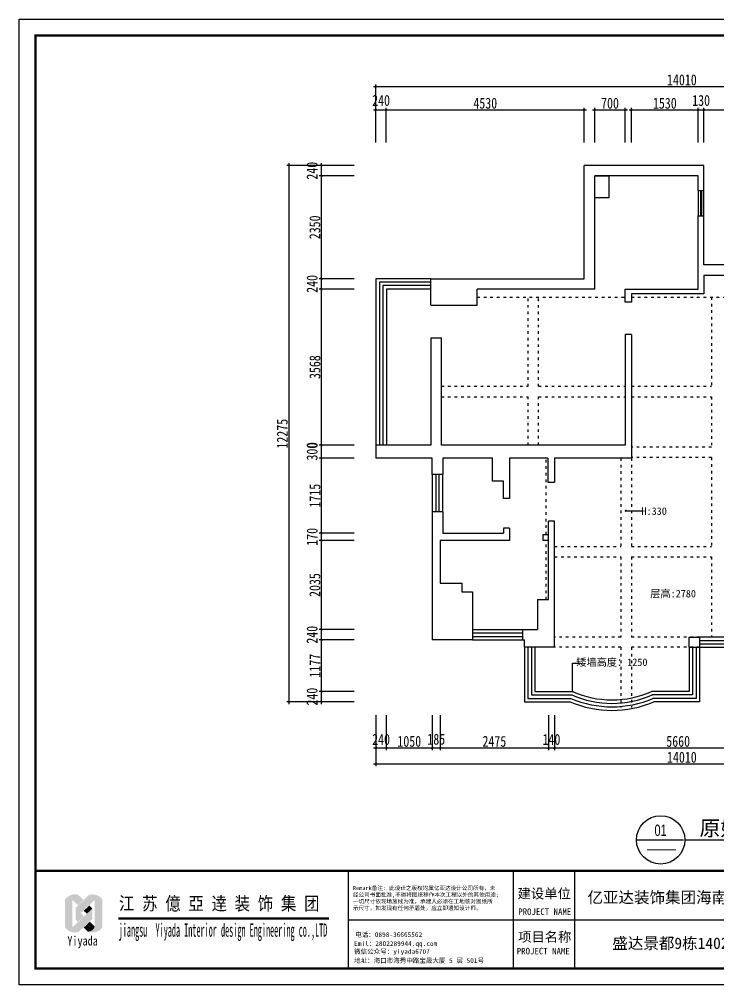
# Model space of a CAD drawing. Header units: millimetres. Extents: x 195858 to 476087, y -765534 to -702383.
# Drawn here: x 215007 to 230993, y -724474 to -702383 of the extents above; entities that cross this region are included whole.
import ezdxf
from ezdxf.enums import TextEntityAlignment as Align

# ---------------------------------------------------------------- set-up
doc = ezdxf.new("R2010")
doc.units = ezdxf.units.MM
doc.header["$PDMODE"] = 3
doc.linetypes.add('ACAD_ISO03W100', pattern=[30, 12, -18])
for name, color, linetype in [('0-01图框模板说明', 2, 'Continuous'), ('0-02图框细线', 136, 'Continuous'), ('06其他', 8, 'Continuous'), ('250', 250, 'Continuous'), ('TK', 7, 'Continuous'), ('家具1', 2, 'Continuous')]:
    doc.layers.add(name, color=color, linetype=linetype)
doc.styles.add('ar', font='arial.ttf')
doc.styles.add('DIM', font='simhei.ttf', dxfattribs={"width": 0.8})
doc.styles.add('H1', font='')
doc.styles.add('HT', font='simhei.ttf')
doc.styles.get("Standard").update_dxf_attribs({"font": 'simhei.ttf'})
doc.styles.add('黑体', font='simhei.ttf')
doc.styles.get('H1').set_extended_font_data('SimSun')
doc.dimstyles.new('1-50', dxfattribs={"dimscale": 50, "dimtxt": 5, "dimasz": 1, "dimexe": 1, "dimexo": 0.1, "dimgap": 0.5, "dimtad": 1, "dimdec": 0, "dimdsep": 46, "dimtxsty": 'DIM', "dimblk": 'ARCHTICK', "dimcen": 4, "dimdle": 1, "dimclrd": 3, "dimclre": 3, "dimclrt": 7, "dimadec": 0, "dimazin": 0, "dimtfac": 1, "dimtdec": 0, "dimtmove": 2, "dimatfit": 3, "dimldrblk": 'DOT', "dimfxl": 15, "dimfxlon": 1, "dimarcsym": 0})

# ---------------------------------------------------------------- blocks, each defined once
blk = doc.blocks.new('_ArchTick')
at = {"color": 0, "linetype": 'ByBlock', "const_width": 0.15}
blk.add_lwpolyline([(-0.5, -0.5), (0.5, 0.5)], dxfattribs=at)
blk = doc.blocks.new('*D51')
at = {"layer": '250', "color": 3, "lineweight": -2}
for p, q in [((223118, -704455), (223458, -704455)), ((223168, -705205), (223168, -704405)), ((223408, -705205), (223408, -704405))]:
    blk.add_line(p, q, dxfattribs=at)
at = {"layer": 'Defpoints', "color": 0}
for p in [(223408, -704455), (223168, -708715), (223408, -708955)]:
    blk.add_point(p, dxfattribs=at)
at = {"layer": '250', "color": 3, "lineweight": -2, "xscale": 50, "yscale": 50, "zscale": 50, "rotation": 180}
blk.add_blockref('_ArchTick', (223168, -704455), dxfattribs=at)
at = {"layer": '250', "color": 3, "lineweight": -2, "xscale": 50, "yscale": 50, "zscale": 50}
blk.add_blockref('_ArchTick', (223408, -704455), dxfattribs=at)
at = {"layer": '250', "color": 7, "insert": (223288, -704241), "char_height": 250, "attachment_point": 5, "style": 'DIM'}
blk.add_mtext('240', dxfattribs=at)
blk = doc.blocks.new('_Dot')
at = {"color": 0, "linetype": 'ByBlock', "lineweight": -2}
blk.add_line((-0.5, 0), (-1, 0), dxfattribs=at)
at = {"color": 0, "linetype": 'ByBlock', "const_width": 0.5}
blk.add_lwpolyline([(-0.25, 0, 1), (0.25, 0, 1)], format="xyb", close=True, dxfattribs=at)
blk = doc.blocks.new('*D52')
at = {"layer": '250', "color": 3, "lineweight": -2}
for p, q in [((223358, -704455), (227988, -704455)), ((223408, -705205), (223408, -704405)), ((227938, -705205), (227938, -704405))]:
    blk.add_line(p, q, dxfattribs=at)
at = {"layer": 'Defpoints', "color": 0}
for p in [(227938, -704455), (227938, -706125), (223408, -708955)]:
    blk.add_point(p, dxfattribs=at)
at = {"layer": '250', "color": 3, "lineweight": -2, "xscale": 50, "yscale": 50, "zscale": 50, "rotation": 180}
blk.add_blockref('_ArchTick', (223408, -704455), dxfattribs=at)
at = {"layer": '250', "color": 3, "lineweight": -2, "xscale": 50, "yscale": 50, "zscale": 50}
blk.add_blockref('_ArchTick', (227938, -704455), dxfattribs=at)
at = {"layer": '250', "color": 7, "insert": (225673, -704304), "char_height": 250, "attachment_point": 5, "style": 'DIM'}
blk.add_mtext('4530', dxfattribs=at)
blk = doc.blocks.new('*D53')
at = {"layer": '250', "color": 3, "lineweight": -2}
for p, q in [((228128, -704455), (228928, -704455)), ((228178, -705205), (228178, -704405)), ((228878, -705205), (228878, -704405))]:
    blk.add_line(p, q, dxfattribs=at)
at = {"layer": 'Defpoints', "color": 0}
for p in [(228878, -704455), (228178, -706365), (228878, -709993)]:
    blk.add_point(p, dxfattribs=at)
at = {"layer": '250', "color": 3, "lineweight": -2, "xscale": 50, "yscale": 50, "zscale": 50, "rotation": 180}
blk.add_blockref('_ArchTick', (228178, -704455), dxfattribs=at)
at = {"layer": '250', "color": 3, "lineweight": -2, "xscale": 50, "yscale": 50, "zscale": 50}
blk.add_blockref('_ArchTick', (228878, -704455), dxfattribs=at)
at = {"layer": '250', "color": 7, "insert": (228528, -704304), "char_height": 250, "attachment_point": 5, "style": 'DIM'}
blk.add_mtext('700', dxfattribs=at)
blk = doc.blocks.new('*D54')
at = {"layer": '250', "color": 3, "lineweight": -2}
for p, q in [((228968, -704455), (230598, -704455)), ((229018, -705205), (229018, -704405)), ((230548, -705205), (230548, -704405))]:
    blk.add_line(p, q, dxfattribs=at)
at = {"layer": 'Defpoints', "color": 0}
for p in [(230548, -704455), (230548, -707278), (229018, -709993)]:
    blk.add_point(p, dxfattribs=at)
at = {"layer": '250', "color": 3, "lineweight": -2, "xscale": 50, "yscale": 50, "zscale": 50, "rotation": 180}
blk.add_blockref('_ArchTick', (229018, -704455), dxfattribs=at)
at = {"layer": '250', "color": 3, "lineweight": -2, "xscale": 50, "yscale": 50, "zscale": 50}
blk.add_blockref('_ArchTick', (230548, -704455), dxfattribs=at)
at = {"layer": '250', "color": 7, "insert": (229783, -704304), "char_height": 250, "attachment_point": 5, "style": 'DIM'}
blk.add_mtext('1530', dxfattribs=at)
blk = doc.blocks.new('*D55')
at = {"layer": '250', "color": 3, "lineweight": -2}
for p, q in [((230498, -704455), (230728, -704455)), ((230548, -705205), (230548, -704405)), ((230678, -705205), (230678, -704405))]:
    blk.add_line(p, q, dxfattribs=at)
at = {"layer": 'Defpoints', "color": 0}
for p in [(230678, -704455), (230548, -707278), (230678, -707278)]:
    blk.add_point(p, dxfattribs=at)
at = {"layer": '250', "color": 3, "lineweight": -2, "xscale": 50, "yscale": 50, "zscale": 50, "rotation": 180}
blk.add_blockref('_ArchTick', (230548, -704455), dxfattribs=at)
at = {"layer": '250', "color": 3, "lineweight": -2, "xscale": 50, "yscale": 50, "zscale": 50}
blk.add_blockref('_ArchTick', (230678, -704455), dxfattribs=at)
at = {"layer": '250', "color": 7, "insert": (230613, -704241), "char_height": 250, "attachment_point": 5, "style": 'DIM'}
blk.add_mtext('130', dxfattribs=at)
blk = doc.blocks.new('*D56')
at = {"layer": '250', "color": 3, "lineweight": -2}
for p, q in [((230628, -704455), (232968, -704455)), ((230678, -705205), (230678, -704405)), ((232918, -705205), (232918, -704405))]:
    blk.add_line(p, q, dxfattribs=at)
at = {"layer": 'Defpoints', "color": 0}
for p in [(232918, -704455), (230678, -707278), (232918, -710580)]:
    blk.add_point(p, dxfattribs=at)
at = {"layer": '250', "color": 3, "lineweight": -2, "xscale": 50, "yscale": 50, "zscale": 50, "rotation": 180}
blk.add_blockref('_ArchTick', (230678, -704455), dxfattribs=at)
at = {"layer": '250', "color": 3, "lineweight": -2, "xscale": 50, "yscale": 50, "zscale": 50}
blk.add_blockref('_ArchTick', (232918, -704455), dxfattribs=at)
at = {"layer": '250', "color": 7, "insert": (231798, -704304), "char_height": 250, "attachment_point": 5, "style": 'DIM'}
blk.add_mtext('2240', dxfattribs=at)
blk = doc.blocks.new('*D60')
at = {"layer": '250', "color": 3, "lineweight": -2}
for p, q in [((223118, -703922), (237228, -703922)), ((223168, -704672), (223168, -703872)), ((237178, -704672), (237178, -703872))]:
    blk.add_line(p, q, dxfattribs=at)
at = {"layer": 'Defpoints', "color": 0}
for p in [(237178, -703922), (223168, -705205), (237178, -705205)]:
    blk.add_point(p, dxfattribs=at)
at = {"layer": '250', "color": 3, "lineweight": -2, "xscale": 50, "yscale": 50, "zscale": 50, "rotation": 180}
blk.add_blockref('_ArchTick', (223168, -703922), dxfattribs=at)
at = {"layer": '250', "color": 3, "lineweight": -2, "xscale": 50, "yscale": 50, "zscale": 50}
blk.add_blockref('_ArchTick', (237178, -703922), dxfattribs=at)
at = {"layer": '250', "color": 7, "insert": (230173, -703770), "char_height": 250, "attachment_point": 5, "style": 'DIM'}
blk.add_mtext('14010', dxfattribs=at)
blk = doc.blocks.new('*D67')
at = {"layer": '250', "color": 3, "lineweight": -2}
for p, q in [((238359, -705937), (239159, -705937)), ((239109, -708022), (239109, -705887)), ((238359, -707972), (239159, -707972))]:
    blk.add_line(p, q, dxfattribs=at)
at = {"layer": 'Defpoints', "color": 0}
for p in [(227910, -705937), (239109, -705937), (236910, -707972)]:
    blk.add_point(p, dxfattribs=at)
at = {"layer": '250', "color": 3, "lineweight": -2, "xscale": 50, "yscale": 50, "zscale": 50}
for p, rotation in [((239109, -705937), 90), ((239109, -707972), 270)]:
    blk.add_blockref('_ArchTick', p, dxfattribs=dict(at, rotation=rotation))
at = {"layer": '250', "color": 7, "insert": (238958, -706955), "char_height": 250, "attachment_point": 5, "rotation": 90, "style": 'DIM'}
blk.add_mtext('2035', dxfattribs=at)
blk = doc.blocks.new('*D68')
at = {"layer": '250', "color": 3, "lineweight": -2}
for p, q in [((238359, -705697), (239159, -705697)), ((239109, -705987), (239109, -705647)), ((238359, -705937), (239159, -705937))]:
    blk.add_line(p, q, dxfattribs=at)
at = {"layer": 'Defpoints', "color": 0}
for p in [(227670, -705697), (239109, -705697), (230280, -705937)]:
    blk.add_point(p, dxfattribs=at)
at = {"layer": '250', "color": 3, "lineweight": -2, "xscale": 50, "yscale": 50, "zscale": 50}
for p, rotation in [((239109, -705697), 90), ((239109, -705937), 270)]:
    blk.add_blockref('_ArchTick', p, dxfattribs=dict(at, rotation=rotation))
at = {"layer": '250', "color": 7, "insert": (238962, -705817), "char_height": 250, "attachment_point": 5, "rotation": 90, "style": 'DIM'}
blk.add_mtext('240', dxfattribs=at)
blk = doc.blocks.new('*D70')
at = {"layer": '250', "color": 3, "lineweight": -2}
for p, q in [((223168, -718307), (223168, -719107)), ((223408, -718307), (223408, -719107)), ((223118, -719057), (223458, -719057))]:
    blk.add_line(p, q, dxfattribs=at)
at = {"layer": 'Defpoints', "color": 0}
for p in [(223408, -711409), (223168, -711709), (223408, -719057)]:
    blk.add_point(p, dxfattribs=at)
at = {"layer": '250', "color": 3, "lineweight": -2, "xscale": 50, "yscale": 50, "zscale": 50, "rotation": 180}
blk.add_blockref('_ArchTick', (223168, -719057), dxfattribs=at)
at = {"layer": '250', "color": 3, "lineweight": -2, "xscale": 50, "yscale": 50, "zscale": 50}
blk.add_blockref('_ArchTick', (223408, -719057), dxfattribs=at)
at = {"layer": '250', "color": 7, "insert": (223288, -718863), "char_height": 250, "attachment_point": 5, "style": 'DIM'}
blk.add_mtext('240', dxfattribs=at)
blk = doc.blocks.new('*D71')
at = {"layer": '250', "color": 3, "lineweight": -2}
for p, q in [((223408, -718307), (223408, -719107)), ((224458, -718307), (224458, -719107)), ((223358, -719057), (224508, -719057))]:
    blk.add_line(p, q, dxfattribs=at)
at = {"layer": 'Defpoints', "color": 0}
for p in [(223408, -711409), (224458, -715869), (224458, -719057)]:
    blk.add_point(p, dxfattribs=at)
at = {"layer": '250', "color": 3, "lineweight": -2, "xscale": 50, "yscale": 50, "zscale": 50, "rotation": 180}
blk.add_blockref('_ArchTick', (223408, -719057), dxfattribs=at)
at = {"layer": '250', "color": 3, "lineweight": -2, "xscale": 50, "yscale": 50, "zscale": 50}
blk.add_blockref('_ArchTick', (224458, -719057), dxfattribs=at)
at = {"layer": '250', "color": 7, "insert": (223933, -718906), "char_height": 250, "attachment_point": 5, "style": 'DIM'}
blk.add_mtext('1050', dxfattribs=at)
blk = doc.blocks.new('*D72')
at = {"layer": '250', "color": 3, "lineweight": -2}
for p, q in [((224458, -718307), (224458, -719107)), ((224643, -718307), (224643, -719107)), ((224408, -719057), (224693, -719057))]:
    blk.add_line(p, q, dxfattribs=at)
at = {"layer": 'Defpoints', "color": 0}
for p in [(224643, -714569), (224458, -715869), (224643, -719057)]:
    blk.add_point(p, dxfattribs=at)
at = {"layer": '250', "color": 3, "lineweight": -2, "xscale": 50, "yscale": 50, "zscale": 50, "rotation": 180}
blk.add_blockref('_ArchTick', (224458, -719057), dxfattribs=at)
at = {"layer": '250', "color": 3, "lineweight": -2, "xscale": 50, "yscale": 50, "zscale": 50}
blk.add_blockref('_ArchTick', (224643, -719057), dxfattribs=at)
at = {"layer": '250', "color": 7, "insert": (224551, -718858), "char_height": 250, "attachment_point": 5, "style": 'DIM'}
blk.add_mtext('185', dxfattribs=at)
blk = doc.blocks.new('*D73')
at = {"layer": '250', "color": 3, "lineweight": -2}
for p, q in [((224643, -718307), (224643, -719107)), ((227118, -718307), (227118, -719107)), ((224593, -719057), (227168, -719057))]:
    blk.add_line(p, q, dxfattribs=at)
at = {"layer": 'Defpoints', "color": 0}
for p in [(224643, -714569), (227118, -714944), (227118, -719057)]:
    blk.add_point(p, dxfattribs=at)
at = {"layer": '250', "color": 3, "lineweight": -2, "xscale": 50, "yscale": 50, "zscale": 50, "rotation": 180}
blk.add_blockref('_ArchTick', (224643, -719057), dxfattribs=at)
at = {"layer": '250', "color": 3, "lineweight": -2, "xscale": 50, "yscale": 50, "zscale": 50}
blk.add_blockref('_ArchTick', (227118, -719057), dxfattribs=at)
at = {"layer": '250', "color": 7, "insert": (225881, -718907), "char_height": 250, "attachment_point": 5, "style": 'DIM'}
blk.add_mtext('2475', dxfattribs=at)
blk = doc.blocks.new('*D74')
at = {"layer": '250', "color": 3, "lineweight": -2}
for p, q in [((227118, -718307), (227118, -719107)), ((227258, -718307), (227258, -719107)), ((227068, -719057), (227308, -719057))]:
    blk.add_line(p, q, dxfattribs=at)
at = {"layer": 'Defpoints', "color": 0}
for p in [(227118, -714944), (227258, -715806), (227258, -719057)]:
    blk.add_point(p, dxfattribs=at)
at = {"layer": '250', "color": 3, "lineweight": -2, "xscale": 50, "yscale": 50, "zscale": 50, "rotation": 180}
blk.add_blockref('_ArchTick', (227118, -719057), dxfattribs=at)
at = {"layer": '250', "color": 3, "lineweight": -2, "xscale": 50, "yscale": 50, "zscale": 50}
blk.add_blockref('_ArchTick', (227258, -719057), dxfattribs=at)
at = {"layer": '250', "color": 7, "insert": (227188, -718863), "char_height": 250, "attachment_point": 5, "style": 'DIM'}
blk.add_mtext('140', dxfattribs=at)
blk = doc.blocks.new('*D75')
at = {"layer": '250', "color": 3, "lineweight": -2}
for p, q in [((227258, -718307), (227258, -719107)), ((232918, -718307), (232918, -719107)), ((227208, -719057), (232968, -719057))]:
    blk.add_line(p, q, dxfattribs=at)
at = {"layer": 'Defpoints', "color": 0}
for p in [(232918, -714876), (227258, -715806), (232918, -719057)]:
    blk.add_point(p, dxfattribs=at)
at = {"layer": '250', "color": 3, "lineweight": -2, "xscale": 50, "yscale": 50, "zscale": 50, "rotation": 180}
blk.add_blockref('_ArchTick', (227258, -719057), dxfattribs=at)
at = {"layer": '250', "color": 3, "lineweight": -2, "xscale": 50, "yscale": 50, "zscale": 50}
blk.add_blockref('_ArchTick', (232918, -719057), dxfattribs=at)
at = {"layer": '250', "color": 7, "insert": (230088, -718906), "char_height": 250, "attachment_point": 5, "style": 'DIM'}
blk.add_mtext('5660', dxfattribs=at)
blk = doc.blocks.new('*D79')
at = {"layer": '250', "color": 3, "lineweight": -2}
for p, q in [((223168, -718672), (223168, -719472)), ((237178, -718672), (237178, -719472)), ((223118, -719422), (237228, -719422))]:
    blk.add_line(p, q, dxfattribs=at)
at = {"layer": 'Defpoints', "color": 0}
for p in [(223168, -718307), (237178, -718307), (237178, -719422)]:
    blk.add_point(p, dxfattribs=at)
at = {"layer": '250', "color": 3, "lineweight": -2, "xscale": 50, "yscale": 50, "zscale": 50, "rotation": 180}
blk.add_blockref('_ArchTick', (223168, -719422), dxfattribs=at)
at = {"layer": '250', "color": 3, "lineweight": -2, "xscale": 50, "yscale": 50, "zscale": 50}
blk.add_blockref('_ArchTick', (237178, -719422), dxfattribs=at)
at = {"layer": '250', "color": 7, "insert": (230173, -719270), "char_height": 250, "attachment_point": 5, "style": 'DIM'}
blk.add_mtext('14010', dxfattribs=at)
blk = doc.blocks.new('*D80')
at = {"layer": '250', "color": 3, "lineweight": -2}
for p, q in [((221924, -718053), (221924, -717713)), ((222674, -717763), (221874, -717763)), ((222674, -718003), (221874, -718003))]:
    blk.add_line(p, q, dxfattribs=at)
at = {"layer": 'Defpoints', "color": 0}
for p in [(221924, -717763), (228216, -717763), (229026, -718003)]:
    blk.add_point(p, dxfattribs=at)
at = {"layer": '250', "color": 3, "lineweight": -2, "xscale": 50, "yscale": 50, "zscale": 50}
for p, rotation in [((221924, -717763), 90), ((221924, -718003), 270)]:
    blk.add_blockref('_ArchTick', p, dxfattribs=dict(at, rotation=rotation))
at = {"layer": '250', "color": 7, "insert": (221710, -717883), "char_height": 250, "attachment_point": 5, "rotation": 90, "style": 'DIM'}
blk.add_mtext('240', dxfattribs=at)
blk = doc.blocks.new('*D81')
at = {"layer": '250', "color": 3, "lineweight": -2}
for p, q in [((222674, -716586), (221874, -716586)), ((221924, -717813), (221924, -716536)), ((222674, -717763), (221874, -717763))]:
    blk.add_line(p, q, dxfattribs=at)
at = {"layer": 'Defpoints', "color": 0}
for p in [(221924, -716586), (226791, -716586), (228216, -717763)]:
    blk.add_point(p, dxfattribs=at)
at = {"layer": '250', "color": 3, "lineweight": -2, "xscale": 50, "yscale": 50, "zscale": 50}
for p, rotation in [((221924, -716586), 90), ((221924, -717763), 270)]:
    blk.add_blockref('_ArchTick', p, dxfattribs=dict(at, rotation=rotation))
at = {"layer": '250', "color": 7, "insert": (221774, -717175), "char_height": 250, "attachment_point": 5, "rotation": 90, "style": 'DIM'}
blk.add_mtext('1177', dxfattribs=at)
blk = doc.blocks.new('*D82')
at = {"layer": '250', "color": 3, "lineweight": -2}
for p, q in [((222674, -716346), (221874, -716346)), ((221924, -716636), (221924, -716296)), ((222674, -716586), (221874, -716586))]:
    blk.add_line(p, q, dxfattribs=at)
at = {"layer": 'Defpoints', "color": 0}
for p in [(221924, -716346), (226791, -716346), (226791, -716586)]:
    blk.add_point(p, dxfattribs=at)
at = {"layer": '250', "color": 3, "lineweight": -2, "xscale": 50, "yscale": 50, "zscale": 50}
for p, rotation in [((221924, -716346), 90), ((221924, -716586), 270)]:
    blk.add_blockref('_ArchTick', p, dxfattribs=dict(at, rotation=rotation))
at = {"layer": '250', "color": 7, "insert": (221710, -716466), "char_height": 250, "attachment_point": 5, "rotation": 90, "style": 'DIM'}
blk.add_mtext('240', dxfattribs=at)
blk = doc.blocks.new('*D83')
at = {"layer": '250', "color": 3, "lineweight": -2}
for p, q in [((222674, -714311), (221874, -714311)), ((221924, -716396), (221924, -714261)), ((222674, -716346), (221874, -716346))]:
    blk.add_line(p, q, dxfattribs=at)
at = {"layer": 'Defpoints', "color": 0}
for p in [(221924, -714311), (226051, -714311), (226791, -716346)]:
    blk.add_point(p, dxfattribs=at)
at = {"layer": '250', "color": 3, "lineweight": -2, "xscale": 50, "yscale": 50, "zscale": 50}
for p, rotation in [((221924, -714311), 90), ((221924, -716346), 270)]:
    blk.add_blockref('_ArchTick', p, dxfattribs=dict(at, rotation=rotation))
at = {"layer": '250', "color": 7, "insert": (221773, -715329), "char_height": 250, "attachment_point": 5, "rotation": 90, "style": 'DIM'}
blk.add_mtext('2035', dxfattribs=at)
blk = doc.blocks.new('*D84')
at = {"layer": '250', "color": 3, "lineweight": -2}
for p, q in [((222674, -714141), (221874, -714141)), ((221924, -714361), (221924, -714091)), ((222674, -714311), (221874, -714311))]:
    blk.add_line(p, q, dxfattribs=at)
at = {"layer": 'Defpoints', "color": 0}
for p in [(221924, -714141), (226106, -714141), (226051, -714311)]:
    blk.add_point(p, dxfattribs=at)
at = {"layer": '250', "color": 3, "lineweight": -2, "xscale": 50, "yscale": 50, "zscale": 50}
for p, rotation in [((221924, -714141), 90), ((221924, -714311), 270)]:
    blk.add_blockref('_ArchTick', p, dxfattribs=dict(at, rotation=rotation))
at = {"layer": '250', "color": 7, "insert": (221710, -714226), "char_height": 250, "attachment_point": 5, "rotation": 90, "style": 'DIM'}
blk.add_mtext('170', dxfattribs=at)
blk = doc.blocks.new('*D85')
at = {"layer": '250', "color": 3, "lineweight": -2}
for p, q in [((222674, -712426), (221874, -712426)), ((221924, -714191), (221924, -712376)), ((222674, -714141), (221874, -714141))]:
    blk.add_line(p, q, dxfattribs=at)
at = {"layer": 'Defpoints', "color": 0}
for p in [(221924, -712426), (226106, -712426), (226106, -714141)]:
    blk.add_point(p, dxfattribs=at)
at = {"layer": '250', "color": 3, "lineweight": -2, "xscale": 50, "yscale": 50, "zscale": 50}
for p, rotation in [((221924, -712426), 90), ((221924, -714141), 270)]:
    blk.add_blockref('_ArchTick', p, dxfattribs=dict(at, rotation=rotation))
at = {"layer": '250', "color": 7, "insert": (221774, -713284), "char_height": 250, "attachment_point": 5, "rotation": 90, "style": 'DIM'}
blk.add_mtext('1715', dxfattribs=at)
blk = doc.blocks.new('*D86')
at = {"layer": '250', "color": 3, "lineweight": -2}
for p, q in [((222674, -712126), (221874, -712126)), ((221924, -712476), (221924, -712076)), ((222674, -712426), (221874, -712426))]:
    blk.add_line(p, q, dxfattribs=at)
at = {"layer": 'Defpoints', "color": 0}
for p in [(221924, -712126), (230286, -712126), (226106, -712426)]:
    blk.add_point(p, dxfattribs=at)
at = {"layer": '250', "color": 3, "lineweight": -2, "xscale": 50, "yscale": 50, "zscale": 50}
for p, rotation in [((221924, -712126), 90), ((221924, -712426), 270)]:
    blk.add_blockref('_ArchTick', p, dxfattribs=dict(at, rotation=rotation))
at = {"layer": '250', "color": 7, "insert": (221710, -712276), "char_height": 250, "attachment_point": 5, "rotation": 90, "style": 'DIM'}
blk.add_mtext('300', dxfattribs=at)
blk = doc.blocks.new('*D87')
at = {"layer": '250', "color": 3, "lineweight": -2}
for p, q in [((222674, -712126), (221874, -712126)), ((222674, -712126), (221874, -712126)), ((221924, -712126), (221924, -712126))]:
    blk.add_line(p, q, dxfattribs=at)
at = {"layer": 'Defpoints', "color": 0}
for p in [(221924, -712126), (226076, -712126), (230286, -712126)]:
    blk.add_point(p, dxfattribs=at)
at = {"layer": '250', "color": 7, "insert": (221710, -712126), "char_height": 250, "attachment_point": 5, "rotation": 90, "style": 'DIM'}
blk.add_mtext('0', dxfattribs=at)
blk = doc.blocks.new('*D88')
at = {"layer": '250', "color": 3, "lineweight": -2}
for p, q in [((222674, -708558), (221874, -708558)), ((221924, -712176), (221924, -708508)), ((222674, -712126), (221874, -712126))]:
    blk.add_line(p, q, dxfattribs=at)
at = {"layer": 'Defpoints', "color": 0}
for p in [(221924, -708558), (226896, -708558), (226076, -712126)]:
    blk.add_point(p, dxfattribs=at)
at = {"layer": '250', "color": 3, "lineweight": -2, "xscale": 50, "yscale": 50, "zscale": 50}
for p, rotation in [((221924, -708558), 90), ((221924, -712126), 270)]:
    blk.add_blockref('_ArchTick', p, dxfattribs=dict(at, rotation=rotation))
at = {"layer": '250', "color": 7, "insert": (221774, -710342), "char_height": 250, "attachment_point": 5, "rotation": 90, "style": 'DIM'}
blk.add_mtext('3568', dxfattribs=at)
blk = doc.blocks.new('*D89')
at = {"layer": '250', "color": 3, "lineweight": -2}
for p, q in [((222674, -708318), (221874, -708318)), ((221924, -708608), (221924, -708268)), ((222674, -708558), (221874, -708558))]:
    blk.add_line(p, q, dxfattribs=at)
at = {"layer": 'Defpoints', "color": 0}
for p in [(221924, -708318), (225836, -708318), (226896, -708558)]:
    blk.add_point(p, dxfattribs=at)
at = {"layer": '250', "color": 3, "lineweight": -2, "xscale": 50, "yscale": 50, "zscale": 50}
for p, rotation in [((221924, -708318), 90), ((221924, -708558), 270)]:
    blk.add_blockref('_ArchTick', p, dxfattribs=dict(at, rotation=rotation))
at = {"layer": '250', "color": 7, "insert": (221710, -708438), "char_height": 250, "attachment_point": 5, "rotation": 90, "style": 'DIM'}
blk.add_mtext('240', dxfattribs=at)
blk = doc.blocks.new('*D90')
at = {"layer": '250', "color": 3, "lineweight": -2}
for p, q in [((222674, -705968), (221874, -705968)), ((221924, -708368), (221924, -705918)), ((222674, -708318), (221874, -708318))]:
    blk.add_line(p, q, dxfattribs=at)
at = {"layer": 'Defpoints', "color": 0}
for p in [(221924, -705968), (229586, -705968), (225836, -708318)]:
    blk.add_point(p, dxfattribs=at)
at = {"layer": '250', "color": 3, "lineweight": -2, "xscale": 50, "yscale": 50, "zscale": 50}
for p, rotation in [((221924, -705968), 90), ((221924, -708318), 270)]:
    blk.add_blockref('_ArchTick', p, dxfattribs=dict(at, rotation=rotation))
at = {"layer": '250', "color": 7, "insert": (221773, -707143), "char_height": 250, "attachment_point": 5, "rotation": 90, "style": 'DIM'}
blk.add_mtext('2350', dxfattribs=at)
blk = doc.blocks.new('*D91')
at = {"layer": '250', "color": 3, "lineweight": -2}
for p, q in [((222674, -705728), (221874, -705728)), ((221924, -706018), (221924, -705678)), ((222674, -705968), (221874, -705968))]:
    blk.add_line(p, q, dxfattribs=at)
at = {"layer": 'Defpoints', "color": 0}
for p in [(221924, -705728), (229346, -705728), (231956, -705968)]:
    blk.add_point(p, dxfattribs=at)
at = {"layer": '250', "color": 3, "lineweight": -2, "xscale": 50, "yscale": 50, "zscale": 50}
for p, rotation in [((221924, -705728), 90), ((221924, -705968), 270)]:
    blk.add_blockref('_ArchTick', p, dxfattribs=dict(at, rotation=rotation))
at = {"layer": '250', "color": 7, "insert": (221710, -705848), "char_height": 250, "attachment_point": 5, "rotation": 90, "style": 'DIM'}
blk.add_mtext('240', dxfattribs=at)
blk = doc.blocks.new('*D92')
at = {"layer": '250', "color": 3, "lineweight": -2}
for p, q in [((221927, -705728), (221127, -705728)), ((221177, -705678), (221177, -718053)), ((221927, -718003), (221127, -718003))]:
    blk.add_line(p, q, dxfattribs=at)
at = {"layer": 'Defpoints', "color": 0}
for p in [(222717, -705728), (221177, -718003), (222317, -718003)]:
    blk.add_point(p, dxfattribs=at)
at = {"layer": '250', "color": 3, "lineweight": -2, "xscale": 50, "yscale": 50, "zscale": 50}
for p, rotation in [((221177, -705728), 90), ((221177, -718003), 270)]:
    blk.add_blockref('_ArchTick', p, dxfattribs=dict(at, rotation=rotation))
at = {"layer": '250', "color": 7, "insert": (221027, -711866), "char_height": 250, "attachment_point": 5, "rotation": 90, "style": 'DIM'}
blk.add_mtext('12275', dxfattribs=at)
blk = doc.blocks.new('A$C277C16EF')
at = {"layer": '06其他', "linetype": 'ByBlock'}
h = blk.add_hatch(color=7, dxfattribs=at)
h.set_gradient(color1=(255, 241, 220), color2=(255, 110, 0), rotation=45, tint=1, name='HEMISPHERICAL')
h.paths.add_polyline_path([(-27449, 1771), (-27449, 1763, -0.16489), (-27295, 1763), (-27180, 1654), (-27067, 1764), (-27179, 1872, 0.313173)])
h = blk.add_hatch(color=16, dxfattribs=at)
h.set_gradient(color1=(127, 0, 0), color2=(204, 0, 0), rotation=135, tint=1, name='INVHEMISPHERICAL')
h.paths.add_polyline_path([(-27227, 1599), (-27119, 1490), (-26828, 1764, -0.337042), (-26673, 1776, 0.33371), (-26953, 1864)])
h = blk.add_hatch(color=20, dxfattribs=at)
h.set_gradient(color1=(255, 63, 0), color2=(253, 236, 196), tint=1, name='HEMISPHERICAL')
h.paths.add_polyline_path([(-27449, 1194, 0.322561), (-27170, 1095, -0.167756), (-27295, 1196), (-27295, 1763, 0.16489), (-27449, 1763)])
h = blk.add_hatch(color=11, dxfattribs=at)
h.set_gradient(color1=(254, 140, 88), color2=(97, 0, 2), rotation=45, tint=1, name='HEMISPHERICAL')
h.paths.add_polyline_path([(-27059, 1537), (-26995, 1476), (-26879, 1584), (-26943, 1646)])
h = blk.add_hatch(color=1, dxfattribs=at)
h.set_gradient(color1=(255, 0, 0), color2=(255, 127, 0), tint=1, name='INVHEMISPHERICAL')
h.paths.add_polyline_path([(-26673, 1776, 0.339601), (-26829, 1763), (-26829, 1210, -0.318809), (-26971, 1103, 0.343219), (-26673, 1189)])
h = blk.add_hatch(color=20, dxfattribs=at)
h.set_gradient(color1=(255, 63, 0), color2=(253, 236, 196), rotation=45, tint=1)
h.paths.add_polyline_path([(-27295, 1196, 0.167756), (-27170, 1095), (-26879, 1367), (-26879, 1584)])
h = blk.add_hatch(color=18, dxfattribs=at)
h.set_gradient(color1=(76, 0, 0), color2=(127, 0, 0), rotation=45, tint=1, name='CURVED')
h.paths.add_polyline_path([(-27227, 1599), (-27227, 1351), (-27184, 1309), (-27056, 1428)])
h = blk.add_hatch(color=16, dxfattribs=at)
h.set_gradient(color1=(127, 0, 0), color2=(204, 0, 0), rotation=45, tint=1, name='CURVED')
h.paths.add_polyline_path([(-26829, 1210), (-26932, 1308), (-27060, 1189), (-26971, 1103, 0.318809)])
at = {"layer": '0-01图框模板说明', "color": 2, "const_width": 49}
blk.add_lwpolyline([(-338, 19745), (-338, 338), (-28062, 338), (-28062, 19745)], close=True, dxfattribs=at)
blk.add_lwpolyline([(-338, 2367), (-28066, 2367)], dxfattribs=at)
at = {"layer": '0-02图框细线'}
for p, q in [((-21553, 338), (-21553, 2367)), ((-18119, 327), (-18119, 2367)), ((-16842, 327), (-16842, 2367)), ((-21553, 1352), (-338, 1352))]:
    blk.add_line(p, q, dxfattribs=at)
blk.add_lwpolyline([(0, 20083), (0, 0), (-28400, 0), (-28400, 20083)], close=True, dxfattribs=at)
at = {"layer": '0-02图框细线', "ltscale": 0.2, "const_width": 45}
blk.add_lwpolyline([(-26342, 1377), (-21957, 1377)], dxfattribs=at)
at = {"layer": '0-02图框细线'}
for s, insert, char_height, attachment_point in [('{\\fSimHei|b0|i0|c134|p2;Remark备注: 此设计之版权均属亿亚达设计公司所有，未\\P经公司书面批准,不得将图纸移作本次工程以外的其他用途;\\P一切尺寸依现场放线为准，承建人必须在工地核对图纸所\\P示尺寸，如发现有任何矛盾处，应立即通知设计师。}', (-21458, 1541), 83.12, 7), ('{\\fSimSun|b0|i0|c134|p2;建设单位}', (-18031, 1885), 202.86, 4), ('{\\fSimSun|b0|i0|c134|p2;PROJECT NAME}', (-18018, 1518), 135.24, 4), ('{\\fSimSun|b0|i0|c134|p2;电话：0898-36665562  }', (-21410, 1036), 96.98, 4), ('{\\fSimSun|b0|i0|c134|p2;项目名称}', (-18020, 983), 202.86, 4), ('{\\fSimSun|b0|i0|c134|p2;Emil：2802289944.qq.com}', (-21432, 841), 96.98, 4), ('{\\fSimSun|b0|i0|c134|p2;微信公众号：yiyada6707}', (-21432, 677), 96.98, 4), ('{\\fSimSun|b0|i0|c134|p2;PROJECT NAME}', (-18049, 698), 135.24, 4), ('{\\fSimSun|b0|i0|c134|p2;地址：海口市海秀中路宝晟大厦 5 层 501号}', (-21433, 497), 96.98, 4)]:
    blk.add_mtext(s, dxfattribs=dict(at, insert=insert, char_height=char_height, attachment_point=attachment_point))
at = {"layer": '0-02图框细线', "char_height": 236.67, "attachment_point": 5, "style": '黑体'}
for s, insert in [('亿亚达装饰集团海南分公司', (-14640, 1802)), ('{\\fSimSun|b0|i0|c134|p2;盛达景都9栋1402房}', (-14690, 849))]:
    blk.add_mtext(s, dxfattribs=dict(at, insert=insert))
at = {"layer": 'TK', "color": 150, "style": 'H1'}
for s, height, width, p in [('江 苏 億 亞 逹 装 饰 集 团', 277.07, 0.85, (-26327, 1551)), ('jiangsu  Yiyada Interior design Engineering co.,LTD', 277.07, 0.43, (-26331, 997)), ('Yiyada ', 194, 0.8, (-27400, 815))]:
    blk.add_text(s, height=height, dxfattribs=dict(at, width=width)).set_placement(p)

msp = doc.modelspace()

# ---------------------------------------------------------------- linework, layer by layer
at = {"color": 2}
msp.add_line((229134, -721160.4), (230209.9, -721160.4), dxfattribs=at)
msp.add_line((230240.4, -721160.4), (233248, -721160.4))
at = {"color": 150}
msp.add_circle((229687.2, -721160.4), 553.2, dxfattribs=at)
at = {"layer": '250', "color": 0}
for p, q in [((230678.3, -705728), (227938.3, -705728)), ((227938.3, -708318), (227938.3, -705728)), ((230678.3, -706300.9), (230678.3, -705728)), ((228178.3, -708558), (228178.3, -705968)), ((230548.3, -705968), (228178.3, -705968)), ((230548.3, -706300.9), (230548.3, -705968)), ((230548.3, -706300.9), (230678.3, -706300.9)), ((230548.3, -708558), (230548.3, -706880.9)), ((230548.3, -706880.9), (230678.3, -706880.9)), ((230678.3, -708003), (230678.3, -706880.9)), ((231568.3, -708003), (230678.3, -708003)), ((224428.3, -708558), (224428.3, -708318)), ((224428.3, -708318), (227938.3, -708318)), ((231568.3, -708243), (230678.3, -708243)), ((230678.3, -708243), (230678.3, -708668)), ((224428.3, -708926), (224428.3, -708558)), ((228178.3, -708558), (225488.3, -708558)), ((225488.3, -708926), (225488.3, -708558)), ((228878.3, -708858), (228878.3, -708558)), ((228878.3, -708558), (230548.3, -708558)), ((230678.3, -708668), (229018.3, -708668)), ((229018.3, -708668), (229018.3, -708858)), ((229018.3, -708858), (228878.3, -708858)), ((224428.3, -708926), (225488.3, -708926)), ((224668.3, -709676), (224428.3, -709676)), ((224428.3, -709676), (224428.3, -712126)), ((224668.3, -712126), (224668.3, -709676)), ((229018.3, -709596), (228878.3, -709596)), ((228878.3, -709596), (228878.3, -712126)), ((229018.3, -709596), (229018.3, -712426)), ((223408.3, -712126), (223168.3, -712126)), ((224428.3, -712126), (223408.3, -712126)), ((228878.3, -712126), (224668.3, -712126)), ((224458.3, -712426), (223168.3, -712426)), ((224458.3, -712801), (224458.3, -712426)), ((224698.3, -712426), (224698.3, -712801)), ((225838.3, -712426), (224698.3, -712426)), ((225838.3, -712951), (225838.3, -712426)), ((226228.3, -712426), (226228.3, -713351)), ((227108.3, -712426), (226228.3, -712426)), ((227108.3, -712426), (227108.3, -712976)), ((229018.3, -712426), (227258.3, -712426)), ((227258.3, -712426), (227258.3, -712976)), ((224698.3, -712801), (224458.3, -712801)), ((226088.3, -712951), (225838.3, -712951)), ((226088.3, -713351), (226088.3, -712951)), ((227108.3, -712976), (227258.3, -712976)), ((226228.3, -713351), (226088.3, -713351)), ((224698.3, -713651), (224458.3, -713651)), ((224458.3, -713651), (224458.3, -716586)), ((224698.3, -713651), (224698.3, -714141)), ((227258.3, -713866), (227118.3, -713866)), ((227118.3, -714311), (227118.3, -713866)), ((227258.3, -716523), (227258.3, -713866)), ((224698.3, -714141), (226088.3, -714141)), ((226228.3, -714031), (226088.3, -714031)), ((226088.3, -714031), (226088.3, -714141)), ((226228.3, -714031), (226228.3, -714311)), ((226998.3, -714311), (226998.3, -714171)), ((226998.3, -714171), (227118.3, -714171)), ((226228.3, -714311), (224643.3, -714311)), ((224643.3, -714311), (224643.3, -715286)), ((227118.3, -714311), (226998.3, -714311)), ((227118.3, -715661), (227118.3, -714311)), ((224643.3, -715286), (225133.3, -715286)), ((225133.3, -715286), (225133.3, -715486)), ((225133.3, -715486), (225383.3, -715486)), ((225383.3, -715486), (225383.3, -716346)), ((226868.3, -715661), (226868.3, -716346)), ((226868.3, -715661), (227118.3, -715661)), ((225383.3, -716346), (225383.3, -716586)), ((226523.3, -716346), (226868.3, -716346)), ((226523.3, -716346), (226523.3, -716586)), ((225143.3, -716586), (224458.3, -716586)), ((225383.3, -716586), (225143.3, -716586)), ((226523.3, -716586), (226568.3, -716586)), ((226568.3, -716753), (226568.3, -716586)), ((227258.3, -716753), (227258.3, -716523)), ((227258.3, -716591), (227258.3, -716591)), ((230338.3, -716523), (230578.3, -716523)), ((230578.3, -716523), (230578.3, -716753)), ((226808.3, -716753), (226568.3, -716753)), ((227258.3, -716753), (226808.3, -716753)), ((230338.3, -716753), (230578.3, -716753))]:
    msp.add_line(p, q, dxfattribs=at)
at = {"layer": '250', "color": 3}
for p, q in [((230548.3, -706300.9), (230548.3, -706880.9)), ((230598.3, -706300.9), (230598.3, -706880.9)), ((230628.3, -706880.9), (230628.3, -706300.9)), ((230678.3, -706880.9), (230678.3, -706300.9)), ((224428.3, -708318), (223168.3, -708318)), ((223168.3, -708318), (223168.3, -712426)), ((224428.3, -708398), (223248.3, -708398)), ((223248.3, -708398), (223248.3, -712126)), ((224428.3, -708478), (223328.3, -708478)), ((223328.3, -708478), (223328.3, -712126)), ((224428.3, -708558), (223408.3, -708558)), ((223408.3, -708558), (223408.3, -712126)), ((224458.3, -712801), (224458.3, -713651)), ((224538.3, -712801), (224538.3, -713651)), ((224618.3, -713651), (224618.3, -712801)), ((224698.3, -713651), (224698.3, -712801)), ((225383.3, -716346), (226523.3, -716346)), ((225383.3, -716426), (226523.3, -716426)), ((225383.3, -716506), (226523.3, -716506)), ((225383.3, -716586), (226523.3, -716586)), ((231408.3, -716523), (230578.3, -716523)), ((231408.3, -716603), (230578.3, -716603)), ((226568.3, -716753), (226568.3, -718003)), ((226648.3, -716753), (226648.3, -717923)), ((226728.3, -716753), (226728.3, -717843)), ((226808.3, -716753), (226808.3, -717763)), ((230338.3, -716753), (230338.3, -717763)), ((230418.3, -716753), (230418.3, -717843)), ((230498.3, -716753), (230498.3, -717923)), ((230578.3, -716673), (231408.3, -716673)), ((230578.3, -716753), (230578.3, -718003)), ((230578.3, -716753), (231408.3, -716753)), ((226648.3, -717923), (227634.7, -717923)), ((226728.3, -717843), (227651.4, -717843)), ((226808.3, -717763), (227668.3, -717763)), ((230338.3, -717763), (229478.3, -717763)), ((230418.3, -717843), (229495.2, -717843)), ((230498.3, -717923), (229511.8, -717923)), ((226568.3, -718003), (227618.4, -718003)), ((230578.3, -718003), (229528.1, -718003))]:
    msp.add_line(p, q, dxfattribs=at)
at = {"layer": '250', "color": 1, "linetype": 'ACAD_ISO03W100', "ltscale": 5}
for p, q in [((225488.3, -708742), (228878.3, -708742)), ((226653.3, -710781), (226653.3, -708742)), ((226893.3, -710781), (226893.3, -708742)), ((229018.3, -708742), (232528.3, -708742)), ((230848.3, -708742), (230848.3, -710781)), ((224668.3, -710781), (226653.3, -710781)), ((226893.3, -710781), (228878.3, -710781)), ((229018.3, -710781), (230848.3, -710781)), ((224668.3, -711021), (226653.3, -711021)), ((226653.3, -712126), (226653.3, -711021)), ((226893.3, -712126), (226893.3, -711021)), ((226893.3, -711021), (228878.3, -711021)), ((229018.3, -711021), (230848.3, -711021)), ((230848.3, -711021), (230848.3, -712173)), ((230848.3, -712173), (229018.3, -712173)), ((227069.1, -714171), (227069.1, -712426)), ((228778.3, -712426), (228778.3, -714443)), ((230848.3, -712413), (229018.3, -712413)), ((229018.3, -712426), (229018.3, -714443)), ((230848.3, -712413), (230848.3, -714443)), ((227069.1, -715661), (227069.1, -714311)), ((227258.3, -714443), (228778.3, -714443)), ((229018.3, -714443), (230848.3, -714443)), ((227258.3, -714683), (228778.3, -714683)), ((228778.3, -714683), (228778.3, -716523)), ((229018.3, -714683), (230848.3, -714683)), ((229018.3, -714683), (229018.3, -716523)), ((230848.3, -714683), (230848.3, -716523)), ((228778.3, -716523), (227258.3, -716523)), ((230578.3, -716523), (229018.3, -716523)), ((228778.3, -716753), (227258.3, -716753)), ((228778.3, -716753), (228778.3, -718134)), ((230578.3, -716753), (229018.3, -716753)), ((229018.3, -716753), (229018.3, -718134))]:
    msp.add_line(p, q, dxfattribs=at)
at = {"layer": '250', "color": 1}
msp.add_line((230338.3, -716753), (230338.3, -716523), dxfattribs=at)
at = {"layer": '250', "color": 0}
msp.add_lwpolyline([(228178.3, -705968), (228498.3, -705968), (228498.3, -706468), (228178.3, -706468)], close=True, dxfattribs=at)
at = {"layer": '250', "color": 3}
for radius, start, end in [(2377.2, 246.74638, 293.25362), (2297.2, 246.33919, 293.66081), (2217.2, 245.90982, 294.09018), (2457.2, 247.13325, 292.86675)]:
    msp.add_arc((228573.3, -715738.9), radius, start, end, dxfattribs=at)

# ---------------------------------------------------------------- block references
at = {"layer": '250', "color": 7, "xscale": 1.099999999998545, "yscale": 1.100000000005821, "zscale": 1.1}
msp.add_blockref('A$C277C16EF', (246247.1, -724474), dxfattribs=at)

# ---------------------------------------------------------------- texts
at = {"color": 2, "style": 'ar', "width": 0.680032}
msp.add_attdef('01', text='02', height=261.36, dxfattribs=at).set_placement((229546.7, -721071.3), (229822.9, -721071.3), align=Align.FIT)
at = {"color": 2, "style": 'ar', "flags": 8}
msp.add_attdef('原始结构图', text='原始结构图', height=348.48, dxfattribs=at).set_placement((231765.9, -720885.4), align=Align.MIDDLE)
at = {"color": 2, "style": 'ar', "width": 7.452088, "flags": 8}
msp.add_attdef('-', text='-', height=261.4, dxfattribs=at).set_placement((229251.8, -721489), (230157.9, -721489), align=Align.FIT)
at = {"layer": '家具1', "style": 'HT'}
for s, p in [('H:330', (229247.6, -713722.6)), ('层高:2780', (229448.3, -715611.9)), ('矮墙高度：1250', (227755.6, -717180.4))]:
    msp.add_text(s, height=170.89, dxfattribs=at).set_placement(p)

# ---------------------------------------------------------------- dimensions: what is measured, and where the dimension line sits
at = {"layer": '250', "color": 0}
for base, p1, p2, picture, middle in [((237178.3, -703921.9), (223168.3, -705205.1), (237178.3, -705205.1), '*D60', (230173.3, -703770.4)), ((223408.3, -704455.1), (223168.3, -708715.3), (223408.3, -708955.3), '*D51', (223288.3, -704241.2)), ((227938.3, -704455.1), (223408.3, -708955.3), (227938.3, -706125.3), '*D52', (225673.3, -704303.7)), ((228878.3, -704455.1), (228178.3, -706365.3), (228878.3, -709993.3), '*D53', (228528.3, -704303.7)), ((230548.3, -704455.1), (229018.3, -709993.3), (230548.3, -707278.3), '*D54', (229783.3, -704303.7)), ((230678.3, -704455.1), (230548.3, -707278.3), (230678.3, -707278.3), '*D55', (230613.3, -704241.2)), ((232918.3, -704455.1), (230678.3, -707278.3), (232918.3, -710580.3), '*D56', (231798.3, -704303.7)), ((224458.3, -719057.2), (223408.3, -711408.5), (224458.3, -715868.5), '*D71', (223933.3, -718905.8)), ((227118.3, -719057.2), (224643.3, -714568.5), (227118.3, -714943.5), '*D73', (225880.8, -718907.2)), ((232918.3, -719057.2), (227258.3, -715805.5), (232918.3, -714875.5), '*D75', (230088.3, -718905.8)), ((237178.3, -719421.6), (223168.3, -718307.2), (237178.3, -718307.2), '*D79', (230173.3, -719270.2))]:
    dim = msp.add_linear_dim(base=base, p1=p1, p2=p2, dimstyle='1-50', dxfattribs=at)
    dim.commit()
    dim.dimension.update_dxf_attribs({"geometry": picture, "text_midpoint": middle})
for base, p1, p2, angle, picture, middle in [((221924.3, -705728), (231956, -705968), (229346, -705728), 270, '*D91', (221710.4, -705848)), ((221177.1, -718003), (222717.2, -705728), (222317.2, -718003), 90, '*D92', (221027.1, -711865.5)), ((221924.3, -705968), (225836, -708318), (229586, -705968), 270, '*D90', (221772.9, -707143)), ((239109.2, -705937.1), (236910.3, -707972.1), (227910.3, -705937.1), 270, '*D67', (238957.8, -706954.6)), ((221924.3, -708318), (226896, -708558), (225836, -708318), 270, '*D89', (221710.4, -708438)), ((221924.3, -708558), (226076, -712126), (226896, -708558), 270, '*D88', (221774.3, -710342)), ((221924.3, -712126), (226106, -712426), (230286, -712126), 270, '*D86', (221710.4, -712276)), ((221924.2702689, -712126.0155642), (230285.979219, -712126.0155642), (226075.979219, -712126.0155642), 270, '*D87', (221710.3657745, -712126.0155642)), ((221924.3, -712426), (226106, -714141), (226106, -712426), 270, '*D85', (221774.3, -713283.5)), ((221924.3, -714141), (226051, -714311), (226106, -714141), 270, '*D84', (221710.4, -714226)), ((221924.3, -714311), (226791, -716346), (226051, -714311), 270, '*D83', (221772.9, -715328.5)), ((221924.3, -716346), (226791, -716586), (226791, -716346), 270, '*D82', (221710.4, -716466)), ((221924.3, -716586), (228216, -717763), (226791, -716586), 270, '*D81', (221774.3, -717174.5)), ((221924.3, -717763), (229025.5, -718003), (228216, -717763), 270, '*D80', (221710.4, -717883))]:
    dim = msp.add_linear_dim(base=base, p1=p1, p2=p2, angle=angle, dimstyle='1-50', dxfattribs=at)
    dim.commit()
    dim.dimension.update_dxf_attribs({"geometry": picture, "text_midpoint": middle})
dim = msp.add_linear_dim(base=(239109.2, -705697.1), p1=(230280.3, -705937.1), p2=(227670.3, -705697.1), angle=270, dimstyle='1-50', dxfattribs=at)
dim.commit()
dim.dimension.update_dxf_attribs({"geometry": '*D68', "text_midpoint": (238961.8, -705817.1), "dimtype": 160})
for base, p1, p2, picture, middle in [((223408.3, -719057.2), (223168.3, -711708.5), (223408.3, -711408.5), '*D70', (223288.3, -718862.7)), ((224643.3, -719057.2), (224458.3, -715868.5), (224643.3, -714568.5), '*D72', (224550.8, -718858.5)), ((227258.3, -719057.2), (227118.3, -714943.5), (227258.3, -715805.5), '*D74', (227188.3, -718862.7))]:
    dim = msp.add_linear_dim(base=base, p1=p1, p2=p2, dimstyle='1-50', dxfattribs=at)
    dim.commit()
    dim.dimension.update_dxf_attribs({"geometry": picture, "text_midpoint": middle, "dimtype": 160})

# ---------------------------------------------------------------- leaders
at = {"layer": '250', "color": 6}
msp.add_leader([(228889.2, -713629.4), (229258.1, -713629.4)], dimstyle='1-50', override={"dimgap": 0.5, "dimtad": 0}, dxfattribs=at)
at = {"layer": '250', "color": 1}
msp.add_leader([(227668.3, -717763), (227668.3, -717116.5), (227848.9, -717116.5)], dimstyle='1-50', override={"dimgap": 0.5, "dimtad": 0}, dxfattribs=at)

doc.saveas('drawing.dxf')
